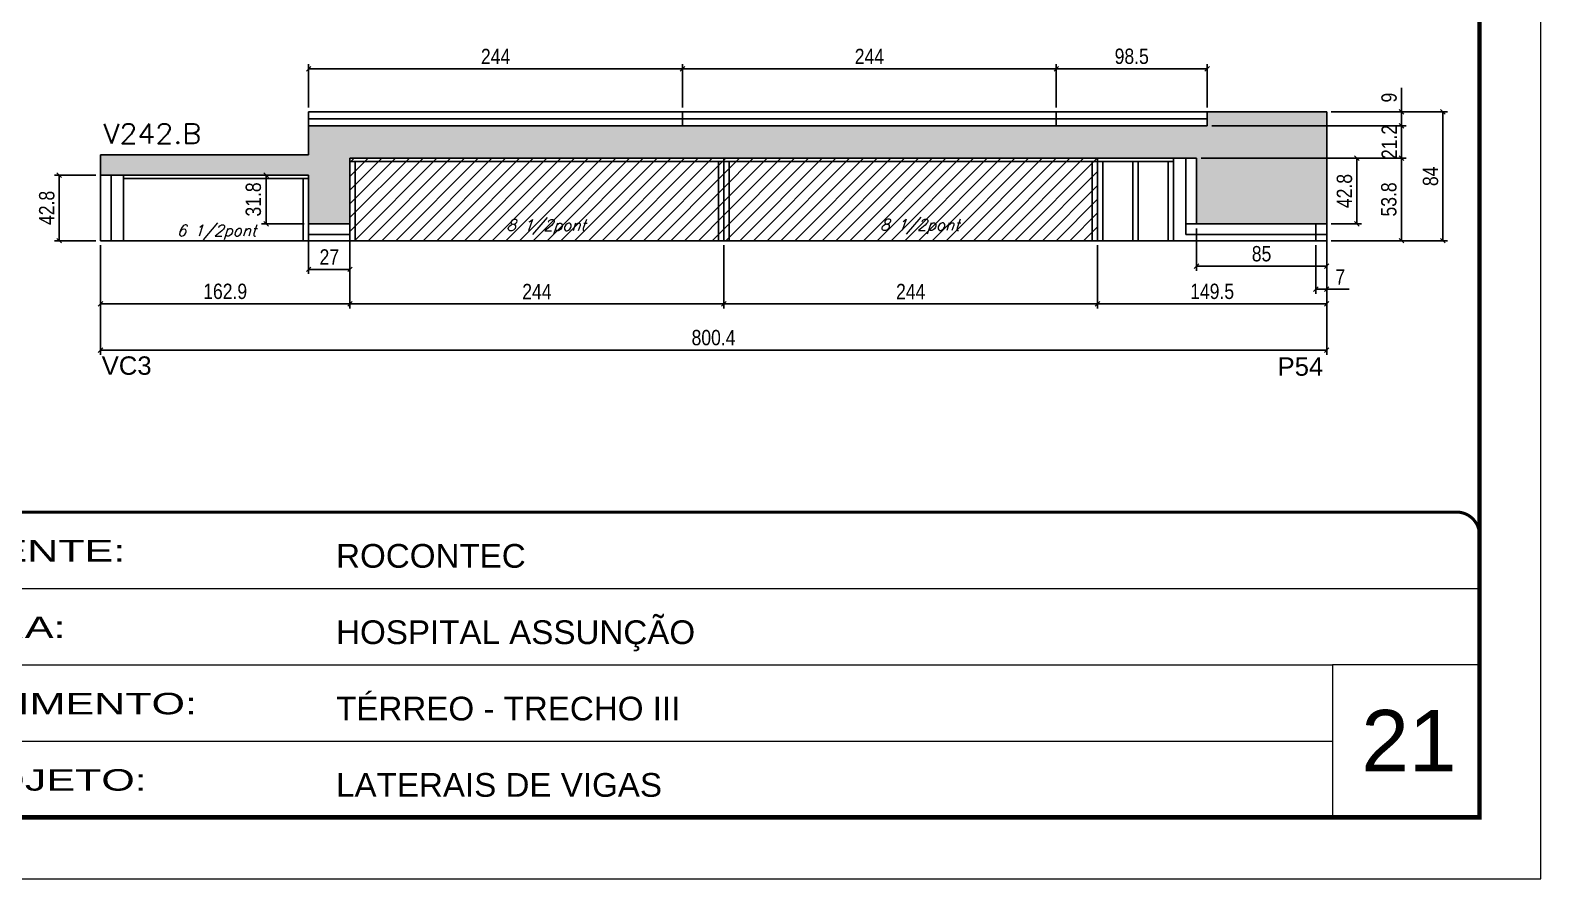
# Model space of a CAD drawing. Extents: x 137137 to 143418, y 10464 to 34486.
# Drawn here: x 137636 to 138622, y 27693 to 28247 of the extents above; entities that cross this region are included whole.
import ezdxf

# ---------------------------------------------------------------- set-up
doc = ezdxf.new("R2010")
doc.units = 0
for name, pattern in [('CONTINUO', [0]), ('DASHED', [0.75, 0.5, -0.25]), ('HIDDEN', [0.375, 0.25, -0.125])]:
    doc.linetypes.add(name, pattern=pattern)
for name, color, linetype in [('5', 5, 'Continuous'), ('COTA', 241, 'Continuous'), ('Painéis', 200, 'Continuous'), ('SARR_2.2x7', 40, 'Continuous'), ('SARR_3.5x7', 81, 'Continuous'), ('SARR_EDITAR', 141, 'Continuous'), ('texto', 7, 'Continuous')]:
    doc.layers.add(name, color=color, linetype=linetype)
for name, color, linetype, lineweight in [('CARIMBO', 255, 'Continuous', 9), ('Folhas', 255, 'Continuous', 9), ('Hachura', 251, 'Continuous', 9), ('SARRAFO DE PRESSAO', 251, 'DASHED', 9), ('Texto Seção', 7, 'Continuous', 15)]:
    doc.layers.add(name, color=color, linetype=linetype, lineweight=lineweight)
doc.styles.add('ARIAL', font='arial.ttf')
doc.styles.add('COTA TECNICA', font='techl___.ttf', dxfattribs={"height": 10})
doc.styles.add('REGUA-120', font='ROMANS.shx', dxfattribs={"height": 15})
doc.styles.add('Romans', font='romans.shx')
doc.styles.get("Standard").update_dxf_attribs({"font": 'arial.ttf'})
doc.styles.add('Tecnologia', font='')
doc.styles.get('Tecnologia').set_extended_font_data('Forgotten Futurist')
doc.dimstyles.new('PAINEL', dxfattribs={"dimtxt": 10, "dimasz": 3, "dimexe": 3, "dimexo": 3, "dimgap": 3, "dimtad": 1, "dimdec": 1, "dimzin": 12, "dimdsep": 46, "dimtxsty": 'COTA TECNICA', "dimblk1": 'OBLIQUE', "dimblk2": 'OBLIQUE', "dimsah": 1, "dimcen": 0.9, "dimclrd": 4, "dimclre": 4, "dimclrt": 240, "dimadec": 1, "dimazin": 3, "dimtfac": 1, "dimtdec": 1, "dimtmove": 0, "dimatfit": 3, "dimfxl": 1, "dimtolj": 1, "dimtzin": 12, "dimarcsym": 0})
pattern_1 = [(45, (-3170, 0), (-4.49012806, 4.49012806), [])]

# ---------------------------------------------------------------- blocks, each defined once
blk = doc.blocks.new('9999999999')
at = {"color": 30, "linetype": 'CONTINUO'}
for p, q in [((98564.56, 34379.64), (99583.98, 34379.64)), ((98564.56, 34329.83), (99487.98, 34329.83)), ((99583.98, 34329.83), (99487.98, 34329.83)), ((99487.98, 34329.83), (99487.98, 34230.21)), ((98564.56, 34280.02), (99487.98, 34280.02))]:
    blk.add_line(p, q, dxfattribs=at)
at = {"color": 30, "linetype": 'CONTINUO', "const_width": 2}
blk.add_lwpolyline([(99583.98, 34230.21), (99583.98, 34414.45, 0.414214), (99568.98, 34429.45), (98228.98, 34429.45, 0.414214), (98213.98, 34414.45), (98213.98, 34245.21, 0.414214), (98228.98, 34230.21), (99583.98, 34230.21)], format="xyb", dxfattribs=at)
at = {"layer": 'Folhas'}
blk.add_lwpolyline([(98138.98, 34190.21), (99623.98, 34190.21), (99623.98, 35240.21), (98138.98, 35240.21)], close=True, dxfattribs=at)
at = {"layer": 'Folhas', "color": 30, "const_width": 3}
blk.add_lwpolyline([(98213.98, 34230.21), (99583.98, 34230.21), (99583.98, 35200.21), (98213.98, 35200.21)], close=True, dxfattribs=at)
at = {"color": 7, "linetype": 'Continuous', "ltscale": 5, "style": 'ARIAL'}
for s, height, p in [('ROCONTEC', 15.483, (98837.68, 34393.13)), ('HOSPITAL ASSUNÇÃO', 15.4829, (98837.68, 34343.32)), ('TÉRREO - TRECHO III', 15.4829, (98837.68, 34293.51)), ('LATERAIS DE VIGAS', 15.4829, (98837.68, 34243.7))]:
    blk.add_text(s, height=height, dxfattribs=at).set_placement(p)
at = {"layer": 'Folhas', "color": 7, "style": 'Tecnologia', "width": 1.5}
for s, p in [('CLIENTE:', (98573.65, 34397.17)), ('OBRA:', (98573.65, 34347.31)), ('PAVIMENTO:', (98573.65, 34297.5)), ('PROJETO:', (98573.65, 34247.69))]:
    blk.add_text(s, height=14, dxfattribs=at).set_placement(p)
blk = doc.blocks.new('_Oblique')
at = {"color": 0, "linetype": 'ByBlock', "lineweight": -2}
blk.add_line((-0.5, -0.5), (0.5, 0.5), dxfattribs=at)
blk = doc.blocks.new('*D6220')
at = {"layer": 'COTA', "color": 4, "lineweight": -2, "transparency": 16777216}
for p, q in [((137682.14, 28106.2), (137682.14, 28064.95)), ((137845.04, 28106.2), (137845.04, 28064.95)), ((137682.14, 28067.95), (137845.04, 28067.95))]:
    blk.add_line(p, q, dxfattribs=at)
at = {"layer": 'Defpoints', "color": 0, "transparency": 16777216}
for p in [(137682.14, 28109.2), (137845.04, 28109.2), (137845.04, 28067.95)]:
    blk.add_point(p, dxfattribs=at)
at = {"layer": 'COTA', "color": 4, "lineweight": -2, "transparency": 16777216, "xscale": 3, "yscale": 3, "zscale": 3, "rotation": 180}
blk.add_blockref('_Oblique', (137682.14, 28067.95), dxfattribs=at)
at = {"layer": 'COTA', "color": 4, "lineweight": -2, "transparency": 16777216, "xscale": 3, "yscale": 3, "zscale": 3}
blk.add_blockref('_Oblique', (137845.04, 28067.95), dxfattribs=at)
at = {"layer": 'COTA', "color": 240, "transparency": 16777216, "insert": (137763.59, 28076.09), "char_height": 10, "attachment_point": 5, "style": 'COTA TECNICA'}
blk.add_mtext('\\A1;162.9', dxfattribs=at)
blk = doc.blocks.new('*D6075')
at = {"layer": 'COTA', "color": 4, "lineweight": -2, "transparency": 16777216}
for p, q in [((137682.14, 28106.2), (137682.14, 28034.79)), ((138482.54, 28106.2), (138482.54, 28034.79)), ((137682.14, 28037.79), (138482.54, 28037.79))]:
    blk.add_line(p, q, dxfattribs=at)
at = {"layer": 'Defpoints', "color": 0, "transparency": 16777216}
for p in [(137682.14, 28109.2), (138482.54, 28109.2), (138482.54, 28037.79)]:
    blk.add_point(p, dxfattribs=at)
at = {"layer": 'COTA', "color": 4, "lineweight": -2, "transparency": 16777216, "xscale": 3, "yscale": 3, "zscale": 3, "rotation": 180}
blk.add_blockref('_Oblique', (137682.14, 28037.79), dxfattribs=at)
at = {"layer": 'COTA', "color": 4, "lineweight": -2, "transparency": 16777216, "xscale": 3, "yscale": 3, "zscale": 3}
blk.add_blockref('_Oblique', (138482.54, 28037.79), dxfattribs=at)
at = {"layer": 'COTA', "color": 240, "transparency": 16777216, "insert": (138082.34, 28045.91), "char_height": 10, "attachment_point": 5, "style": 'COTA TECNICA'}
blk.add_mtext('\\A1;800.4', dxfattribs=at)
blk = doc.blocks.new('*D6221')
at = {"layer": 'COTA', "color": 4, "lineweight": -2, "transparency": 16777216}
for p, q in [((137845.04, 28106.2), (137845.04, 28064.95)), ((138089.04, 28106.2), (138089.04, 28064.95)), ((137845.04, 28067.95), (138089.04, 28067.95))]:
    blk.add_line(p, q, dxfattribs=at)
at = {"layer": 'Defpoints', "color": 0, "transparency": 16777216}
for p in [(137845.04, 28109.2), (138089.04, 28109.2), (138089.04, 28067.95)]:
    blk.add_point(p, dxfattribs=at)
at = {"layer": 'COTA', "color": 4, "lineweight": -2, "transparency": 16777216, "xscale": 3, "yscale": 3, "zscale": 3, "rotation": 180}
blk.add_blockref('_Oblique', (137845.04, 28067.95), dxfattribs=at)
at = {"layer": 'COTA', "color": 4, "lineweight": -2, "transparency": 16777216, "xscale": 3, "yscale": 3, "zscale": 3}
blk.add_blockref('_Oblique', (138089.04, 28067.95), dxfattribs=at)
at = {"layer": 'COTA', "color": 240, "transparency": 16777216, "insert": (137967.04, 28076.03), "char_height": 10, "attachment_point": 5, "style": 'COTA TECNICA'}
blk.add_mtext('\\A1;244', dxfattribs=at)
blk = doc.blocks.new('*D6222')
at = {"layer": 'COTA', "color": 4, "lineweight": -2, "transparency": 16777216}
for p, q in [((138089.04, 28106.2), (138089.04, 28064.95)), ((138333.04, 28106.2), (138333.04, 28064.95)), ((138089.04, 28067.95), (138333.04, 28067.95))]:
    blk.add_line(p, q, dxfattribs=at)
at = {"layer": 'Defpoints', "color": 0, "transparency": 16777216}
for p in [(138089.04, 28109.2), (138333.04, 28109.2), (138333.04, 28067.95)]:
    blk.add_point(p, dxfattribs=at)
at = {"layer": 'COTA', "color": 4, "lineweight": -2, "transparency": 16777216, "xscale": 3, "yscale": 3, "zscale": 3, "rotation": 180}
blk.add_blockref('_Oblique', (138089.04, 28067.95), dxfattribs=at)
at = {"layer": 'COTA', "color": 4, "lineweight": -2, "transparency": 16777216, "xscale": 3, "yscale": 3, "zscale": 3}
blk.add_blockref('_Oblique', (138333.04, 28067.95), dxfattribs=at)
at = {"layer": 'COTA', "color": 240, "transparency": 16777216, "insert": (138211.04, 28076.03), "char_height": 10, "attachment_point": 5, "style": 'COTA TECNICA'}
blk.add_mtext('\\A1;244', dxfattribs=at)
blk = doc.blocks.new('*D6223')
at = {"layer": 'COTA', "color": 4, "lineweight": -2, "transparency": 16777216}
for p, q in [((138333.04, 28106.2), (138333.04, 28064.95)), ((138482.54, 28106.2), (138482.54, 28064.95)), ((138333.04, 28067.95), (138482.54, 28067.95))]:
    blk.add_line(p, q, dxfattribs=at)
at = {"layer": 'Defpoints', "color": 0, "transparency": 16777216}
for p in [(138333.04, 28109.2), (138482.54, 28109.2), (138482.54, 28067.95)]:
    blk.add_point(p, dxfattribs=at)
at = {"layer": 'COTA', "color": 4, "lineweight": -2, "transparency": 16777216, "xscale": 3, "yscale": 3, "zscale": 3, "rotation": 180}
blk.add_blockref('_Oblique', (138333.04, 28067.95), dxfattribs=at)
at = {"layer": 'COTA', "color": 4, "lineweight": -2, "transparency": 16777216, "xscale": 3, "yscale": 3, "zscale": 3}
blk.add_blockref('_Oblique', (138482.54, 28067.95), dxfattribs=at)
at = {"layer": 'COTA', "color": 240, "transparency": 16777216, "insert": (138407.79, 28076.09), "char_height": 10, "attachment_point": 5, "style": 'COTA TECNICA'}
blk.add_mtext('\\A1;149.5', dxfattribs=at)
blk = doc.blocks.new('*D6224')
at = {"layer": 'COTA', "color": 4, "lineweight": -2, "transparency": 16777216}
for p, q in [((137818.07, 28196.2), (137818.07, 28224.31)), ((137818.07, 28221.31), (138062.07, 28221.31)), ((138062.07, 28196.2), (138062.07, 28224.31))]:
    blk.add_line(p, q, dxfattribs=at)
at = {"layer": 'Defpoints', "color": 0, "transparency": 16777216}
for p in [(138062.07, 28221.31), (137818.07, 28193.2), (138062.07, 28193.2)]:
    blk.add_point(p, dxfattribs=at)
at = {"layer": 'COTA', "color": 4, "lineweight": -2, "transparency": 16777216, "xscale": 3, "yscale": 3, "zscale": 3, "rotation": 180}
blk.add_blockref('_Oblique', (137818.07, 28221.31), dxfattribs=at)
at = {"layer": 'COTA', "color": 4, "lineweight": -2, "transparency": 16777216, "xscale": 3, "yscale": 3, "zscale": 3}
blk.add_blockref('_Oblique', (138062.07, 28221.31), dxfattribs=at)
at = {"layer": 'COTA', "color": 240, "transparency": 16777216, "insert": (137940.07, 28229.38), "char_height": 10, "attachment_point": 5, "style": 'COTA TECNICA'}
blk.add_mtext('\\A1;244', dxfattribs=at)
blk = doc.blocks.new('*D6225')
at = {"layer": 'COTA', "color": 4, "lineweight": -2, "transparency": 16777216}
for p, q in [((138062.07, 28196.2), (138062.07, 28224.31)), ((138062.07, 28221.31), (138306.07, 28221.31)), ((138306.07, 28196.2), (138306.07, 28224.31))]:
    blk.add_line(p, q, dxfattribs=at)
at = {"layer": 'Defpoints', "color": 0, "transparency": 16777216}
for p in [(138306.07, 28221.31), (138062.07, 28193.2), (138306.07, 28193.2)]:
    blk.add_point(p, dxfattribs=at)
at = {"layer": 'COTA', "color": 4, "lineweight": -2, "transparency": 16777216, "xscale": 3, "yscale": 3, "zscale": 3, "rotation": 180}
blk.add_blockref('_Oblique', (138062.07, 28221.31), dxfattribs=at)
at = {"layer": 'COTA', "color": 4, "lineweight": -2, "transparency": 16777216, "xscale": 3, "yscale": 3, "zscale": 3}
blk.add_blockref('_Oblique', (138306.07, 28221.31), dxfattribs=at)
at = {"layer": 'COTA', "color": 240, "transparency": 16777216, "insert": (138184.07, 28229.38), "char_height": 10, "attachment_point": 5, "style": 'COTA TECNICA'}
blk.add_mtext('\\A1;244', dxfattribs=at)
blk = doc.blocks.new('*D6226')
at = {"layer": 'COTA', "color": 4, "lineweight": -2, "transparency": 16777216}
for p, q in [((138306.07, 28196.2), (138306.07, 28224.31)), ((138306.07, 28221.31), (138404.54, 28221.31)), ((138404.54, 28196.2), (138404.54, 28224.31))]:
    blk.add_line(p, q, dxfattribs=at)
at = {"layer": 'Defpoints', "color": 0, "transparency": 16777216}
for p in [(138404.54, 28221.31), (138306.07, 28193.2), (138404.54, 28193.2)]:
    blk.add_point(p, dxfattribs=at)
at = {"layer": 'COTA', "color": 4, "lineweight": -2, "transparency": 16777216, "xscale": 3, "yscale": 3, "zscale": 3, "rotation": 180}
blk.add_blockref('_Oblique', (138306.07, 28221.31), dxfattribs=at)
at = {"layer": 'COTA', "color": 4, "lineweight": -2, "transparency": 16777216, "xscale": 3, "yscale": 3, "zscale": 3}
blk.add_blockref('_Oblique', (138404.54, 28221.31), dxfattribs=at)
at = {"layer": 'COTA', "color": 240, "transparency": 16777216, "insert": (138355.31, 28229.45), "char_height": 10, "attachment_point": 5, "style": 'COTA TECNICA'}
blk.add_mtext('\\A1;98.5', dxfattribs=at)
blk = doc.blocks.new('*D6227')
at = {"layer": 'COTA', "color": 4, "lineweight": -2, "transparency": 16777216}
for p, q in [((138400.54, 28163), (138534.4, 28163)), ((138531.4, 28163), (138531.4, 28109.2)), ((138485.54, 28109.2), (138534.4, 28109.2))]:
    blk.add_line(p, q, dxfattribs=at)
at = {"layer": 'Defpoints', "color": 0, "transparency": 16777216}
for p in [(138397.54, 28163), (138482.54, 28109.2), (138531.4, 28109.2)]:
    blk.add_point(p, dxfattribs=at)
at = {"layer": 'COTA', "color": 4, "lineweight": -2, "transparency": 16777216, "xscale": 3, "yscale": 3, "zscale": 3}
for p, rotation in [((138531.4, 28163), 90), ((138531.4, 28109.2), 270)]:
    blk.add_blockref('_Oblique', p, dxfattribs=dict(at, rotation=rotation))
at = {"layer": 'COTA', "color": 240, "transparency": 16777216, "insert": (138523.15, 28136.1), "char_height": 10, "attachment_point": 5, "rotation": 90, "style": 'COTA TECNICA'}
blk.add_mtext('\\A1;53.8', dxfattribs=at)
blk = doc.blocks.new('*D6228')
at = {"layer": 'COTA', "color": 4, "lineweight": -2, "transparency": 16777216}
for p, q in [((138407.54, 28184.2), (138534.4, 28184.2)), ((138531.4, 28163), (138531.4, 28184.2)), ((138400.54, 28163), (138534.4, 28163))]:
    blk.add_line(p, q, dxfattribs=at)
at = {"layer": 'Defpoints', "color": 0, "transparency": 16777216}
for p in [(138404.54, 28184.2), (138531.4, 28184.2), (138397.54, 28163)]:
    blk.add_point(p, dxfattribs=at)
at = {"layer": 'COTA', "color": 4, "lineweight": -2, "transparency": 16777216, "xscale": 3, "yscale": 3, "zscale": 3}
for p, rotation in [((138531.4, 28184.2), 90), ((138531.4, 28163), 270)]:
    blk.add_blockref('_Oblique', p, dxfattribs=dict(at, rotation=rotation))
at = {"layer": 'COTA', "color": 240, "transparency": 16777216, "insert": (138523.34, 28173.6), "char_height": 10, "attachment_point": 5, "rotation": 90, "style": 'COTA TECNICA'}
blk.add_mtext('\\A1;21.2', dxfattribs=at)
blk = doc.blocks.new('*D6229')
at = {"layer": 'COTA', "color": 4, "lineweight": -2, "transparency": 16777216}
for p, q in [((138531.4, 28193.2), (138531.4, 28208.87)), ((138485.54, 28193.2), (138534.4, 28193.2)), ((138531.4, 28184.2), (138531.4, 28193.2)), ((138407.54, 28184.2), (138534.4, 28184.2))]:
    blk.add_line(p, q, dxfattribs=at)
at = {"layer": 'Defpoints', "color": 0, "transparency": 16777216}
for p in [(138482.54, 28193.2), (138531.4, 28193.2), (138404.54, 28184.2)]:
    blk.add_point(p, dxfattribs=at)
at = {"layer": 'COTA', "color": 4, "lineweight": -2, "transparency": 16777216, "xscale": 3, "yscale": 3, "zscale": 3}
for p, rotation in [((138531.4, 28193.2), 90), ((138531.4, 28184.2), 270)]:
    blk.add_blockref('_Oblique', p, dxfattribs=dict(at, rotation=rotation))
at = {"layer": 'COTA', "color": 240, "transparency": 16777216, "insert": (138523.31, 28202.54), "char_height": 10, "attachment_point": 5, "rotation": 90, "style": 'COTA TECNICA'}
blk.add_mtext('\\A1;9', dxfattribs=at)
blk = doc.blocks.new('*D6230')
at = {"layer": 'COTA', "color": 4, "lineweight": -2, "transparency": 16777216}
for p, q in [((137679.14, 28152), (137652.26, 28152)), ((137655.26, 28152), (137655.26, 28109.2)), ((137679.14, 28109.2), (137652.26, 28109.2))]:
    blk.add_line(p, q, dxfattribs=at)
at = {"layer": 'Defpoints', "color": 0, "transparency": 16777216}
for p in [(137682.14, 28152), (137655.26, 28109.2), (137682.14, 28109.2)]:
    blk.add_point(p, dxfattribs=at)
at = {"layer": 'COTA', "color": 4, "lineweight": -2, "transparency": 16777216, "xscale": 3, "yscale": 3, "zscale": 3}
for p, rotation in [((137655.26, 28152), 90), ((137655.26, 28109.2), 270)]:
    blk.add_blockref('_Oblique', p, dxfattribs=dict(at, rotation=rotation))
at = {"layer": 'COTA', "color": 240, "transparency": 16777216, "insert": (137647.17, 28130.6), "char_height": 10, "attachment_point": 5, "rotation": 90, "style": 'COTA TECNICA'}
blk.add_mtext('\\A1;42.8', dxfattribs=at)
blk = doc.blocks.new('*D6231')
at = {"layer": 'COTA', "color": 4, "lineweight": -2, "transparency": 16777216}
for p, q in [((137815.07, 28152), (137787.26, 28152)), ((137790.26, 28152), (137790.26, 28120.2)), ((137815.07, 28120.2), (137787.26, 28120.2))]:
    blk.add_line(p, q, dxfattribs=at)
at = {"layer": 'Defpoints', "color": 0, "transparency": 16777216}
for p in [(137818.07, 28152), (137790.26, 28120.2), (137818.07, 28120.2)]:
    blk.add_point(p, dxfattribs=at)
at = {"layer": 'COTA', "color": 4, "lineweight": -2, "transparency": 16777216, "xscale": 3, "yscale": 3, "zscale": 3}
for p, rotation in [((137790.26, 28152), 90), ((137790.26, 28120.2), 270)]:
    blk.add_blockref('_Oblique', p, dxfattribs=dict(at, rotation=rotation))
at = {"layer": 'COTA', "color": 240, "transparency": 16777216, "insert": (137782.02, 28136.1), "char_height": 10, "attachment_point": 5, "rotation": 90, "style": 'COTA TECNICA'}
blk.add_mtext('\\A1;31.8', dxfattribs=at)
blk = doc.blocks.new('*D6232')
at = {"layer": 'COTA', "color": 4, "lineweight": -2, "transparency": 16777216}
for p, q in [((137818.07, 28117.2), (137818.07, 28087.5)), ((137845.04, 28117.45), (137845.04, 28087.5)), ((137818.07, 28090.5), (137845.04, 28090.5))]:
    blk.add_line(p, q, dxfattribs=at)
at = {"layer": 'Defpoints', "color": 0, "transparency": 16777216}
for p in [(137818.07, 28120.2), (137845.04, 28120.45), (137845.04, 28090.5)]:
    blk.add_point(p, dxfattribs=at)
at = {"layer": 'COTA', "color": 4, "lineweight": -2, "transparency": 16777216, "xscale": 3, "yscale": 3, "zscale": 3, "rotation": 180}
blk.add_blockref('_Oblique', (137818.07, 28090.5), dxfattribs=at)
at = {"layer": 'COTA', "color": 4, "lineweight": -2, "transparency": 16777216, "xscale": 3, "yscale": 3, "zscale": 3}
blk.add_blockref('_Oblique', (137845.04, 28090.5), dxfattribs=at)
at = {"layer": 'COTA', "color": 240, "transparency": 16777216, "insert": (137831.56, 28098.57), "char_height": 10, "attachment_point": 5, "style": 'COTA TECNICA'}
blk.add_mtext('\\A1;27', dxfattribs=at)
blk = doc.blocks.new('*D6233')
at = {"layer": 'COTA', "color": 4, "lineweight": -2, "transparency": 16777216}
for p, q in [((138400.54, 28163), (138505.26, 28163)), ((138502.26, 28163), (138502.26, 28120.2)), ((138485.54, 28120.2), (138505.26, 28120.2))]:
    blk.add_line(p, q, dxfattribs=at)
at = {"layer": 'Defpoints', "color": 0, "transparency": 16777216}
for p in [(138397.54, 28163), (138482.54, 28120.2), (138502.26, 28120.2)]:
    blk.add_point(p, dxfattribs=at)
at = {"layer": 'COTA', "color": 4, "lineweight": -2, "transparency": 16777216, "xscale": 3, "yscale": 3, "zscale": 3}
for p, rotation in [((138502.26, 28163), 90), ((138502.26, 28120.2), 270)]:
    blk.add_blockref('_Oblique', p, dxfattribs=dict(at, rotation=rotation))
at = {"layer": 'COTA', "color": 240, "transparency": 16777216, "insert": (138494.17, 28141.6), "char_height": 10, "attachment_point": 5, "rotation": 90, "style": 'COTA TECNICA'}
blk.add_mtext('\\A1;42.8', dxfattribs=at)
blk = doc.blocks.new('*D6234')
at = {"layer": 'COTA', "color": 4, "lineweight": -2, "transparency": 16777216}
for p, q in [((138397.54, 28117.2), (138397.54, 28089.51)), ((138482.54, 28117.2), (138482.54, 28089.51)), ((138397.54, 28092.51), (138482.54, 28092.51))]:
    blk.add_line(p, q, dxfattribs=at)
at = {"layer": 'Defpoints', "color": 0, "transparency": 16777216}
for p in [(138397.54, 28120.2), (138482.54, 28120.2), (138482.54, 28092.51)]:
    blk.add_point(p, dxfattribs=at)
at = {"layer": 'COTA', "color": 4, "lineweight": -2, "transparency": 16777216, "xscale": 3, "yscale": 3, "zscale": 3, "rotation": 180}
blk.add_blockref('_Oblique', (138397.54, 28092.51), dxfattribs=at)
at = {"layer": 'COTA', "color": 4, "lineweight": -2, "transparency": 16777216, "xscale": 3, "yscale": 3, "zscale": 3}
blk.add_blockref('_Oblique', (138482.54, 28092.51), dxfattribs=at)
at = {"layer": 'COTA', "color": 240, "transparency": 16777216, "insert": (138440.04, 28100.64), "char_height": 10, "attachment_point": 5, "style": 'COTA TECNICA'}
blk.add_mtext('\\A1;85', dxfattribs=at)
blk = doc.blocks.new('*D6235')
at = {"layer": 'COTA', "color": 4, "lineweight": -2, "transparency": 16777216}
for p, q in [((138475.54, 28106.2), (138475.54, 28074.51)), ((138482.54, 28106.2), (138482.54, 28074.51)), ((138475.54, 28077.51), (138482.54, 28077.51)), ((138482.54, 28077.51), (138497.27, 28077.51))]:
    blk.add_line(p, q, dxfattribs=at)
at = {"layer": 'Defpoints', "color": 0, "transparency": 16777216}
for p in [(138475.54, 28109.2), (138482.54, 28109.2), (138482.54, 28077.51)]:
    blk.add_point(p, dxfattribs=at)
at = {"layer": 'COTA', "color": 4, "lineweight": -2, "transparency": 16777216, "xscale": 3, "yscale": 3, "zscale": 3, "rotation": 180}
blk.add_blockref('_Oblique', (138475.54, 28077.51), dxfattribs=at)
at = {"layer": 'COTA', "color": 4, "lineweight": -2, "transparency": 16777216, "xscale": 3, "yscale": 3, "zscale": 3}
blk.add_blockref('_Oblique', (138482.54, 28077.51), dxfattribs=at)
at = {"layer": 'COTA', "color": 240, "transparency": 16777216, "insert": (138491.4, 28085.58), "char_height": 10, "attachment_point": 5, "style": 'COTA TECNICA'}
blk.add_mtext('\\A1;7', dxfattribs=at)
blk = doc.blocks.new('*D6323')
at = {"layer": 'COTA', "color": 4, "lineweight": -2, "ltscale": 25, "transparency": 16777216}
for p, q in [((138485.54, 28193.2), (138561.44, 28193.2)), ((138558.44, 28109.2), (138558.44, 28193.2)), ((138485.54, 28109.2), (138561.44, 28109.2))]:
    blk.add_line(p, q, dxfattribs=at)
at = {"layer": 'Defpoints', "color": 0, "ltscale": 25, "transparency": 16777216}
for p in [(138482.54, 28193.2), (138558.44, 28193.2), (138482.54, 28109.2)]:
    blk.add_point(p, dxfattribs=at)
at = {"layer": 'COTA', "color": 4, "lineweight": -2, "ltscale": 25, "transparency": 16777216, "xscale": 3, "yscale": 3, "zscale": 3}
for p, rotation in [((138558.44, 28193.2), 90), ((138558.44, 28109.2), 270)]:
    blk.add_blockref('_Oblique', p, dxfattribs=dict(at, rotation=rotation))
at = {"layer": 'COTA', "color": 240, "ltscale": 25, "transparency": 16777216, "insert": (138550.35, 28151.2), "char_height": 10, "attachment_point": 5, "rotation": 90, "style": 'COTA TECNICA'}
blk.add_mtext('\\A1;84', dxfattribs=at)

msp = doc.modelspace()

# ---------------------------------------------------------------- hatches: boundary and pattern name
at = {"layer": 'COTA', "linetype": 'ByBlock'}
h = msp.add_hatch(dxfattribs=at)
h.set_pattern_fill('AR-CONC', color=256, scale=0.03)
h.set_pattern_definition([(50, (-3203.483, 0), (5.46554007, -0.47817257), [0.5715, -6.2865]), (355, (-3203.483, 0), (-1.05730264, 5.73170536), [0.4572, -5.02921753]), (100.4514447, (-3203.0273, -0.04), (4.40823741, 5.25353256), [0.48570026, -5.34270734]), (46.1842, (-3203.483, 1.524), (8.13237123, -1.26126984), [0.85725, -9.42975]), (96.6355576, (-3202.805, 1.419), (7.122124, 7.42278374), [0.7285507, -8.01406824]), (351.184151, (-3203.483, 1.524), (7.122124, 7.42278374), [0.685799, -7.54379196]), (21, (-3202.721, 1.143), (4.54843174, -3.06795595), [0.5715, -6.2865]), (326, (-3202.721, 1.143), (1.85406085, 5.52563898), [0.4572, -5.0292]), (71.451445, (-3202.342, 0.8873), (6.40249258, 2.45768307), [0.48570026, -5.34269813]), (37.5, (-3203.4828, 0), (0.092658098, 2.536651166), [0, -4.96824, 0, -5.1054, 0, -5.04825]), (7.5, (-3203.4828, 0), (2.004589875, 3.005417245), [0, -2.91084, 0, -4.85394, 0, -1.92405]), (327.5, (-3205.182, 0), (4.067717855, -0.17186232), [0, -1.905, 0, -5.9436, 0, -7.8867]), (317.5, (-3205.944, 0), (4.44387544, 0.76279473), [0, -2.4765, 0, -3.94716, 0, -5.6007])])
h.paths.add_polyline_path([(138482.54, 28193.2), (138404.54, 28193.2), (138404.54, 28184.2), (137845.04, 28184.2), (137818.07, 28184.2), (137818.07, 28165.2), (137682.14, 28165.2), (137682.14, 28152), (137818.07, 28152), (137818.07, 28120.2), (137845.04, 28120.2), (137845.04, 28161.79), (137845.04, 28163), (138397.54, 28163), (138397.54, 28120.2), (138482.54, 28120.2)])
at = {"layer": 'Hachura'}
h = msp.add_hatch(dxfattribs=at)
h.set_pattern_fill('ANSI31', color=256, scale=2)
h.set_pattern_definition(pattern_1)
h.paths.add_polyline_path([(138089.04, 28109.2), (138089.04, 28163), (137845.04, 28163), (137845.04, 28109.2)])
h = msp.add_hatch(dxfattribs=at)
h.set_pattern_fill('ANSI31', color=256, scale=2)
h.set_pattern_definition(pattern_1)
h.paths.add_polyline_path([(138333.04, 28109.2), (138333.04, 28163), (138089.04, 28163), (138089.04, 28109.2)])

# ---------------------------------------------------------------- linework, layer by layer
at = {"layer": 'COTA', "linetype": 'ByBlock'}
for p, q in [((138482.54, 28193.2), (138404.54, 28193.2)), ((138482.54, 28120.2), (138482.54, 28193.2)), ((137818.07, 28184.2), (137818.07, 28165.2)), ((137818.07, 28165.2), (137682.14, 28165.2)), ((137682.14, 28165.2), (137682.14, 28152))]:
    msp.add_line(p, q, dxfattribs=at)
at = {"layer": 'Painéis'}
for p, q in [((137818.07, 28193.2), (138404.54, 28193.2)), ((137818.07, 28193.2), (137818.07, 28184.2)), ((138062.07, 28193.2), (138062.07, 28184.2)), ((138306.07, 28193.2), (138306.07, 28184.2)), ((138404.54, 28193.2), (138404.54, 28184.2)), ((137845.04, 28184.2), (137818.07, 28184.2)), ((137845.04, 28184.2), (138404.54, 28184.2)), ((137845.04, 28163), (138397.54, 28163)), ((137845.04, 28163), (137845.04, 28109.2)), ((138089.04, 28163), (138089.04, 28109.2)), ((138333.04, 28163), (138333.04, 28109.2)), ((138397.54, 28163), (138397.54, 28120.2)), ((137818.07, 28152), (137682.14, 28152)), ((137682.14, 28152), (137682.14, 28109.2)), ((137818.07, 28152), (137818.07, 28120.2)), ((137845.04, 28120.2), (137818.07, 28120.2)), ((138397.54, 28120.2), (138482.54, 28120.2)), ((138482.54, 28109.2), (138482.54, 28120.2)), ((137845.04, 28109.2), (137682.14, 28109.2)), ((137845.04, 28109.2), (138397.54, 28109.2)), ((138397.54, 28109.2), (138482.54, 28109.2))]:
    msp.add_line(p, q, dxfattribs=at)
at = {"layer": 'SARR_2.2x7', "linetype": 'Continuous'}
for p, q in [((137845.04, 28160.8), (138089.04, 28160.8)), ((138089.04, 28160.8), (138333.04, 28160.8)), ((138333.04, 28160.8), (138382.54, 28160.8)), ((138390.54, 28163), (138390.54, 28120.2)), ((137689.14, 28152), (137689.14, 28109.2)), ((137818.07, 28149.8), (137697.14, 28149.8)), ((138390.54, 28120.2), (138390.54, 28113.2)), ((138397.54, 28120.2), (138390.54, 28120.2)), ((137845.04, 28113.2), (137818.07, 28113.2)), ((138390.54, 28113.2), (138482.54, 28113.2))]:
    msp.add_line(p, q, dxfattribs=at)
at = {"layer": 'SARR_2.2x7', "linetype": 'HIDDEN'}
msp.add_line((138475.54, 28109.2), (138475.54, 28120.2), dxfattribs=at)
at = {"layer": 'SARR_3.5x7'}
for p, q in [((137848.54, 28160.8), (137848.54, 28109.2)), ((138085.54, 28160.8), (138085.54, 28109.2)), ((138092.54, 28160.8), (138092.54, 28109.2)), ((138329.54, 28160.8), (138329.54, 28109.2)), ((138336.54, 28160.8), (138336.54, 28109.2)), ((138356.1, 28160.8), (138356.1, 28109.2)), ((138359.6, 28160.8), (138359.6, 28109.2)), ((138379.04, 28160.8), (138379.04, 28109.2)), ((138382.54, 28163), (138382.54, 28109.2)), ((137697.14, 28152), (137697.14, 28109.2)), ((137814.57, 28149.8), (137814.57, 28109.2)), ((137818.07, 28149.8), (137818.07, 28109.2))]:
    msp.add_line(p, q, dxfattribs=at)
at = {"layer": 'SARR_EDITAR', "linetype": 'Continuous'}
for p, q in [((137818.07, 28188.7), (138062.07, 28188.7)), ((138062.07, 28188.7), (138306.07, 28188.7)), ((138306.07, 28188.7), (138404.54, 28188.7))]:
    msp.add_line(p, q, dxfattribs=at)

# ---------------------------------------------------------------- block references
at = {"layer": 'SARRAFO DE PRESSAO', "color": 6, "linetype": 'ByBlock'}
msp.add_blockref('9999999999', (38998.31, -6497.3), dxfattribs=at)

# ---------------------------------------------------------------- texts
at = {"layer": '5', "linetype": 'Continuous'}
for s, p in [('VC3', (137682.98, 28021.71)), ('P54', (138450.48, 28021.08))]:
    msp.add_text(s, height=12, rotation=0.00004, dxfattribs=at).set_placement(p)
at = {"layer": 'CARIMBO', "style": 'ARIAL'}
msp.add_text('21', height=40, dxfattribs=at).set_placement((138505.15, 27763.04))
at = {"layer": 'texto', "color": 2, "char_height": 7.2737, "attachment_point": 5, "style": 'Romans'}
for s, insert in [('{\\Q19;\\C256;6 1/2pont}', (137757.92, 28114.66)), ('{\\Q19;\\C256;8 1/2pont}', (137973.02, 28118.14)), ('{\\Q19;\\C256;8 1/2pont}', (138216.93, 28118.35))]:
    msp.add_mtext(s, dxfattribs=dict(at, insert=insert))
at = {"layer": 'Texto Seção', "style": 'REGUA-120', "width": 1.05}
msp.add_text('V242.B', height=13, dxfattribs=at).set_placement((137684.12, 28172.52))

# ---------------------------------------------------------------- dimensions: what is measured, and where the dimension line sits
at = {"layer": 'COTA'}
for base, p1, p2, picture, middle in [((138062.07, 28221.31), (137818.07, 28193.2), (138062.07, 28193.2), '*D6224', (137940.07, 28229.38)), ((137845.04, 28090.5), (137818.07, 28120.2), (137845.04, 28120.45), '*D6232', (137831.56, 28098.57)), ((138482.54, 28092.51), (138397.54, 28120.2), (138482.54, 28120.2), '*D6234', (138440.04, 28100.64)), ((137845.04, 28067.95), (137682.14, 28109.2), (137845.04, 28109.2), '*D6220', (137763.59, 28076.09)), ((138482.54, 28037.79), (137682.14, 28109.2), (138482.54, 28109.2), '*D6075', (138082.34, 28045.91)), ((138089.04, 28067.95), (137845.04, 28109.2), (138089.04, 28109.2), '*D6221', (137967.04, 28076.03)), ((138333.04, 28067.95), (138089.04, 28109.2), (138333.04, 28109.2), '*D6222', (138211.04, 28076.03)), ((138482.54, 28077.51), (138475.54, 28109.2), (138482.54, 28109.2), '*D6235', (138491.4, 28085.58))]:
    dim = msp.add_linear_dim(base=base, p1=p1, p2=p2, dimstyle='PAINEL', dxfattribs=at)
    dim.commit()
    dim.dimension.update_dxf_attribs({"geometry": picture, "text_midpoint": middle})
for base, p1, p2, picture, middle in [((138306.07, 28221.31), (138062.07, 28193.2), (138306.07, 28193.2), '*D6225', (138184.07, 28229.38)), ((138404.54, 28221.31), (138306.07, 28193.2), (138404.54, 28193.2), '*D6226', (138355.31, 28229.45)), ((138482.54, 28067.95), (138333.04, 28109.2), (138482.54, 28109.2), '*D6223', (138407.79, 28076.09))]:
    dim = msp.add_linear_dim(base=base, p1=p1, p2=p2, dimstyle='PAINEL', override={"dimtmove": 1}, dxfattribs=at)
    dim.commit()
    dim.dimension.update_dxf_attribs({"geometry": picture, "text_midpoint": middle})
for base, p1, p2, picture, middle in [((138531.4, 28193.2), (138404.54, 28184.2), (138482.54, 28193.2), '*D6229', (138523.31, 28202.54)), ((138531.4, 28109.2), (138397.54, 28163), (138482.54, 28109.2), '*D6227', (138523.15, 28136.1)), ((138502.26, 28120.2), (138397.54, 28163), (138482.54, 28120.2), '*D6233', (138494.17, 28141.6)), ((137655.26, 28109.2), (137682.14, 28152), (137682.14, 28109.2), '*D6230', (137647.17, 28130.6)), ((137790.26, 28120.2), (137818.07, 28152), (137818.07, 28120.2), '*D6231', (137782.02, 28136.1))]:
    dim = msp.add_linear_dim(base=base, p1=p1, p2=p2, angle=90, dimstyle='PAINEL', dxfattribs=at)
    dim.commit()
    dim.dimension.update_dxf_attribs({"geometry": picture, "text_midpoint": middle})
at = {"layer": 'COTA', "ltscale": 25}
dim = msp.add_linear_dim(base=(138558.44, 28193.2), p1=(138482.54, 28109.2), p2=(138482.54, 28193.2), angle=90, dimstyle='PAINEL', dxfattribs=at)
dim.commit()
dim.dimension.update_dxf_attribs({"geometry": '*D6323', "text_midpoint": (138550.35, 28151.2)})
at = {"layer": 'COTA'}
dim = msp.add_linear_dim(base=(138531.4, 28184.2), p1=(138397.54, 28163), p2=(138404.54, 28184.2), angle=90, dimstyle='PAINEL', dxfattribs=at)
dim.commit()
dim.dimension.update_dxf_attribs({"geometry": '*D6228', "text_midpoint": (138531.4, 28173.6), "dimtype": 160})

doc.saveas('drawing.dxf')
